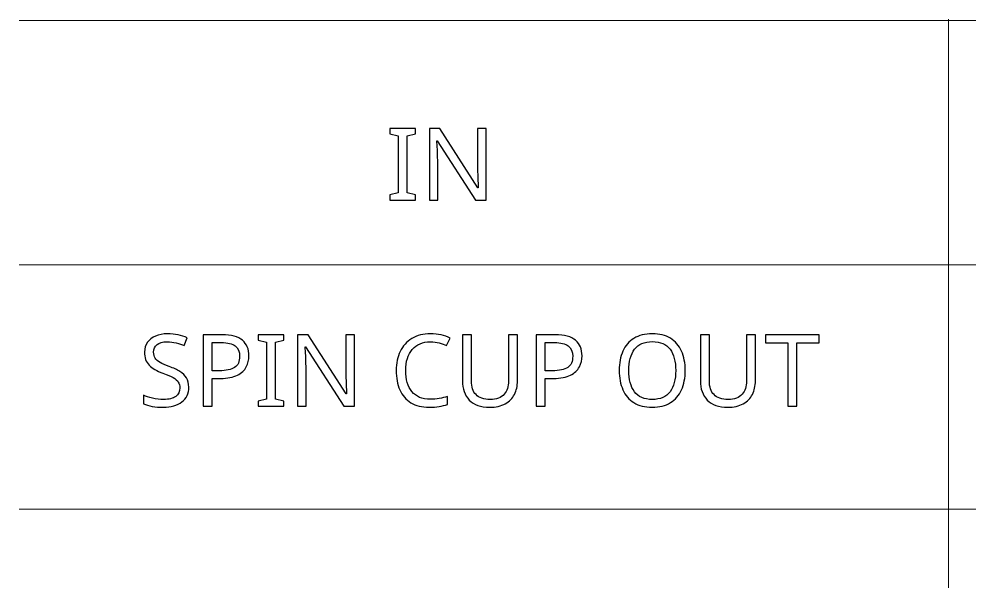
# Model space of a CAD drawing. Header units: inches. Extents: x -6.7 to 20.3, y -5.6 to 12.6.
# Drawn here: x -3.167 to -1.056, y -4.077 to -2.826 of the extents above; entities that cross this region are included whole.
import ezdxf

# ---------------------------------------------------------------- set-up
doc = ezdxf.new("R2010")
doc.units = ezdxf.units.IN
doc.header["$MEASUREMENT"] = 0
doc.layers.add('Layer 1', color=7, linetype='Continuous')

msp = doc.modelspace()

# ---------------------------------------------------------------- linework, layer by layer
at = {"layer": 'Layer 1', "color": 250, "lineweight": 18}
for points, knots in [([(-1.104, -5.4162), (-1.104, -5.4162), (-1.104, -5.412), (-1.104, -5.412), (-1.104, -5.412), (-1.104, -4.7665), (-1.104, -4.7665), (-1.104, -4.7665), (-1.104, -4.1209), (-1.104, -4.1209), (-1.104, -4.1209), (-1.104, -3.4754), (-1.104, -3.4754), (-1.104, -3.4754), (-1.104, -2.8298), (-1.104, -2.8298), (-1.104, -2.8298), (-1.104, -2.8257), (-1.104, -2.8257)], [0, 0, 0, 0, 0.166667, 0.166667, 0.166667, 0.333333, 0.333333, 0.333333, 0.5, 0.5, 0.5, 0.666667, 0.666667, 0.666667, 0.833333, 0.833333, 0.833333, 1, 1, 1, 1]), ([(-3.1672, -2.8292), (-3.1672, -2.8292), (-3.1642, -2.8292), (-3.1642, -2.8292), (-3.1642, -2.8292), (-1.124, -2.8292), (-1.124, -2.8292), (-1.124, -2.8292), (0.9163, -2.8292), (0.9163, -2.8292), (0.9163, -2.8292), (0.9193, -2.8292), (0.9193, -2.8292)], [0, 0, 0, 0, 0.25, 0.25, 0.25, 0.5, 0.5, 0.5, 0.75, 0.75, 0.75, 1, 1, 1, 1]), ([(-3.1672, -3.3719), (-3.1672, -3.3719), (-3.1642, -3.3719), (-3.1642, -3.3719), (-3.1642, -3.3719), (-1.124, -3.3719), (-1.124, -3.3719), (-1.124, -3.3719), (0.9163, -3.3719), (0.9163, -3.3719), (0.9163, -3.3719), (0.9193, -3.3719), (0.9193, -3.3719)], [0, 0, 0, 0, 0.25, 0.25, 0.25, 0.5, 0.5, 0.5, 0.75, 0.75, 0.75, 1, 1, 1, 1]), ([(-3.1672, -3.9145), (-3.1672, -3.9145), (-3.1642, -3.9145), (-3.1642, -3.9145), (-3.1642, -3.9145), (-1.124, -3.9145), (-1.124, -3.9145), (-1.124, -3.9145), (0.9163, -3.9145), (0.9163, -3.9145), (0.9163, -3.9145), (0.9193, -3.9145), (0.9193, -3.9145)], [0, 0, 0, 0, 0.25, 0.25, 0.25, 0.5, 0.5, 0.5, 0.75, 0.75, 0.75, 1, 1, 1, 1])]:
    msp.add_open_spline(points, degree=3, knots=knots, dxfattribs=at)
at = {"layer": 'Layer 1', "color": 250}
for points, knots in [([(-2.287, -3.2279), (-2.287, -3.2279), (-2.3444, -3.2279), (-2.3444, -3.2279), (-2.3444, -3.2279), (-2.3444, -3.2163), (-2.3444, -3.2163), (-2.3444, -3.2163), (-2.3257, -3.2121), (-2.3257, -3.2121), (-2.3257, -3.2121), (-2.3257, -3.0852), (-2.3257, -3.0852), (-2.3257, -3.0852), (-2.3444, -3.0808), (-2.3444, -3.0808), (-2.3444, -3.0808), (-2.3444, -3.0692), (-2.3444, -3.0692), (-2.3444, -3.0692), (-2.287, -3.0692), (-2.287, -3.0692), (-2.287, -3.0692), (-2.287, -3.0808), (-2.287, -3.0808), (-2.287, -3.0808), (-2.3057, -3.0852), (-2.3057, -3.0852), (-2.3057, -3.0852), (-2.3057, -3.2121), (-2.3057, -3.2121), (-2.3057, -3.2121), (-2.287, -3.2163), (-2.287, -3.2163), (-2.287, -3.2163), (-2.287, -3.2279), (-2.287, -3.2279)], [0, 0, 0, 0, 0.083333, 0.083333, 0.083333, 0.166667, 0.166667, 0.166667, 0.25, 0.25, 0.25, 0.333333, 0.333333, 0.333333, 0.416667, 0.416667, 0.416667, 0.5, 0.5, 0.5, 0.583333, 0.583333, 0.583333, 0.666667, 0.666667, 0.666667, 0.75, 0.75, 0.75, 0.833333, 0.833333, 0.833333, 0.916667, 0.916667, 0.916667, 1, 1, 1, 1]), ([(-2.1306, -3.2279), (-2.1306, -3.2279), (-2.1539, -3.2279), (-2.1539, -3.2279), (-2.1539, -3.2279), (-2.2388, -3.0961), (-2.2388, -3.0961), (-2.2388, -3.0961), (-2.2397, -3.0961), (-2.2397, -3.0961), (-2.2394, -3.1013), (-2.239, -3.1077), (-2.2386, -3.1154), (-2.2382, -3.1231), (-2.2379, -3.1311), (-2.2379, -3.1392), (-2.2379, -3.1392), (-2.2379, -3.2279), (-2.2379, -3.2279), (-2.2379, -3.2279), (-2.2564, -3.2279), (-2.2564, -3.2279), (-2.2564, -3.2279), (-2.2564, -3.0692), (-2.2564, -3.0692), (-2.2564, -3.0692), (-2.2333, -3.0692), (-2.2333, -3.0692), (-2.2333, -3.0692), (-2.1486, -3.2006), (-2.1486, -3.2006), (-2.1486, -3.2006), (-2.1477, -3.2006), (-2.1477, -3.2006), (-2.1479, -3.1982), (-2.148, -3.1946), (-2.1483, -3.1899), (-2.1485, -3.1851), (-2.1487, -3.18), (-2.1489, -3.1743), (-2.1492, -3.1687), (-2.1493, -3.1635), (-2.1493, -3.1588), (-2.1493, -3.1588), (-2.1493, -3.0692), (-2.1493, -3.0692), (-2.1493, -3.0692), (-2.1306, -3.0692), (-2.1306, -3.0692), (-2.1306, -3.0692), (-2.1306, -3.2279), (-2.1306, -3.2279)], [0, 0, 0, 0, 0.058824, 0.058824, 0.058824, 0.117647, 0.117647, 0.117647, 0.176471, 0.176471, 0.176471, 0.235294, 0.235294, 0.235294, 0.294118, 0.294118, 0.294118, 0.352941, 0.352941, 0.352941, 0.411765, 0.411765, 0.411765, 0.470588, 0.470588, 0.470588, 0.529412, 0.529412, 0.529412, 0.588235, 0.588235, 0.588235, 0.647059, 0.647059, 0.647059, 0.705882, 0.705882, 0.705882, 0.764706, 0.764706, 0.764706, 0.823529, 0.823529, 0.823529, 0.882353, 0.882353, 0.882353, 0.941176, 0.941176, 0.941176, 1, 1, 1, 1]), ([(-1.6884, -3.6065), (-1.6884, -3.623), (-1.6912, -3.6373), (-1.6968, -3.6495), (-1.7023, -3.6617), (-1.7105, -3.6713), (-1.7213, -3.6781), (-1.7321, -3.6849), (-1.7455, -3.6883), (-1.7615, -3.6883), (-1.778, -3.6883), (-1.7917, -3.6849), (-1.8025, -3.6781), (-1.8134, -3.6713), (-1.8215, -3.6617), (-1.8269, -3.6494), (-1.8322, -3.6371), (-1.8349, -3.6227), (-1.8349, -3.6063), (-1.8349, -3.59), (-1.8322, -3.5758), (-1.8269, -3.5636), (-1.8215, -3.5515), (-1.8134, -3.542), (-1.8025, -3.5352), (-1.7917, -3.5284), (-1.7779, -3.525), (-1.7613, -3.525), (-1.7455, -3.525), (-1.7321, -3.5283), (-1.7213, -3.5351), (-1.7105, -3.5418), (-1.7023, -3.5513), (-1.6968, -3.5635), (-1.6912, -3.5758), (-1.6884, -3.5901), (-1.6884, -3.6065)], [0, 0, 0, 0, 0.083333, 0.083333, 0.083333, 0.166667, 0.166667, 0.166667, 0.25, 0.25, 0.25, 0.333333, 0.333333, 0.333333, 0.416667, 0.416667, 0.416667, 0.5, 0.5, 0.5, 0.583333, 0.583333, 0.583333, 0.666667, 0.666667, 0.666667, 0.75, 0.75, 0.75, 0.833333, 0.833333, 0.833333, 0.916667, 0.916667, 0.916667, 1, 1, 1, 1]), ([(-2.7904, -3.6436), (-2.7904, -3.6577), (-2.7955, -3.6687), (-2.8058, -3.6765), (-2.816, -3.6844), (-2.8298, -3.6883), (-2.8471, -3.6883), (-2.856, -3.6883), (-2.8642, -3.6876), (-2.8718, -3.6863), (-2.8793, -3.685), (-2.8856, -3.6831), (-2.8907, -3.6807), (-2.8907, -3.6807), (-2.8907, -3.6616), (-2.8907, -3.6616), (-2.8853, -3.664), (-2.8787, -3.6662), (-2.8708, -3.6681), (-2.8628, -3.67), (-2.8547, -3.671), (-2.8462, -3.671), (-2.8344, -3.671), (-2.8254, -3.6687), (-2.8194, -3.6641), (-2.8134, -3.6595), (-2.8104, -3.6533), (-2.8104, -3.6454), (-2.8104, -3.6402), (-2.8115, -3.6359), (-2.8138, -3.6323), (-2.816, -3.6287), (-2.8198, -3.6255), (-2.8252, -3.6224), (-2.8306, -3.6194), (-2.8381, -3.6162), (-2.8478, -3.6127), (-2.8612, -3.6079), (-2.8714, -3.6019), (-2.8783, -3.5948), (-2.8852, -3.5876), (-2.8887, -3.5779), (-2.8887, -3.5656), (-2.8887, -3.5572), (-2.8865, -3.55), (-2.8822, -3.544), (-2.8779, -3.538), (-2.872, -3.5333), (-2.8643, -3.5301), (-2.8567, -3.5268), (-2.8479, -3.5252), (-2.838, -3.5252), (-2.8292, -3.5252), (-2.8212, -3.526), (-2.814, -3.5276), (-2.8067, -3.5293), (-2.8001, -3.5314), (-2.7942, -3.5341), (-2.7942, -3.5341), (-2.8004, -3.5512), (-2.8004, -3.5512), (-2.8059, -3.5488), (-2.8119, -3.5468), (-2.8183, -3.5452), (-2.8248, -3.5436), (-2.8315, -3.5428), (-2.8384, -3.5428), (-2.8484, -3.5428), (-2.8558, -3.5449), (-2.8609, -3.5491), (-2.8659, -3.5533), (-2.8684, -3.5589), (-2.8684, -3.5659), (-2.8684, -3.5712), (-2.8673, -3.5756), (-2.8651, -3.5792), (-2.8629, -3.5828), (-2.8592, -3.5859), (-2.8542, -3.5888), (-2.8492, -3.5916), (-2.8424, -3.5946), (-2.8338, -3.5979), (-2.8244, -3.6013), (-2.8165, -3.6049), (-2.8101, -3.6089), (-2.8037, -3.6128), (-2.7988, -3.6175), (-2.7954, -3.623), (-2.7921, -3.6285), (-2.7904, -3.6353), (-2.7904, -3.6436)], [0, 0, 0, 0, 0.033333, 0.033333, 0.033333, 0.066667, 0.066667, 0.066667, 0.1, 0.1, 0.1, 0.133333, 0.133333, 0.133333, 0.166667, 0.166667, 0.166667, 0.2, 0.2, 0.2, 0.233333, 0.233333, 0.233333, 0.266667, 0.266667, 0.266667, 0.3, 0.3, 0.3, 0.333333, 0.333333, 0.333333, 0.366667, 0.366667, 0.366667, 0.4, 0.4, 0.4, 0.433333, 0.433333, 0.433333, 0.466667, 0.466667, 0.466667, 0.5, 0.5, 0.5, 0.533333, 0.533333, 0.533333, 0.566667, 0.566667, 0.566667, 0.6, 0.6, 0.6, 0.633333, 0.633333, 0.633333, 0.666667, 0.666667, 0.666667, 0.7, 0.7, 0.7, 0.733333, 0.733333, 0.733333, 0.766667, 0.766667, 0.766667, 0.8, 0.8, 0.8, 0.833333, 0.833333, 0.833333, 0.866667, 0.866667, 0.866667, 0.9, 0.9, 0.9, 0.933333, 0.933333, 0.933333, 0.966667, 0.966667, 0.966667, 1, 1, 1, 1]), ([(-2.7164, -3.5274), (-2.6957, -3.5274), (-2.6806, -3.5315), (-2.6711, -3.5396), (-2.6616, -3.5478), (-2.6569, -3.5593), (-2.6569, -3.5741), (-2.6569, -3.5828), (-2.6588, -3.591), (-2.6628, -3.5986), (-2.6667, -3.6063), (-2.6733, -3.6125), (-2.6825, -3.6172), (-2.6918, -3.6219), (-2.7044, -3.6243), (-2.7202, -3.6243), (-2.7202, -3.6243), (-2.7384, -3.6243), (-2.7384, -3.6243), (-2.7384, -3.6243), (-2.7384, -3.6861), (-2.7384, -3.6861), (-2.7384, -3.6861), (-2.7584, -3.6861), (-2.7584, -3.6861), (-2.7584, -3.6861), (-2.7584, -3.5274), (-2.7584, -3.5274), (-2.7584, -3.5274), (-2.7164, -3.5274), (-2.7164, -3.5274)], [0, 0, 0, 0, 0.1, 0.1, 0.1, 0.2, 0.2, 0.2, 0.3, 0.3, 0.3, 0.4, 0.4, 0.4, 0.5, 0.5, 0.5, 0.6, 0.6, 0.6, 0.7, 0.7, 0.7, 0.8, 0.8, 0.8, 0.9, 0.9, 0.9, 1, 1, 1, 1]), ([(-2.7182, -3.5445), (-2.7182, -3.5445), (-2.7384, -3.5445), (-2.7384, -3.5445), (-2.7384, -3.5445), (-2.7384, -3.6072), (-2.7384, -3.6072), (-2.7384, -3.6072), (-2.7224, -3.6072), (-2.7224, -3.6072), (-2.7073, -3.6072), (-2.6961, -3.6047), (-2.6887, -3.5999), (-2.6812, -3.595), (-2.6775, -3.5867), (-2.6775, -3.575), (-2.6775, -3.5648), (-2.6808, -3.5571), (-2.6873, -3.5521), (-2.6938, -3.547), (-2.7041, -3.5445), (-2.7182, -3.5445)], [0, 0, 0, 0, 0.142857, 0.142857, 0.142857, 0.285714, 0.285714, 0.285714, 0.428571, 0.428571, 0.428571, 0.571429, 0.571429, 0.571429, 0.714286, 0.714286, 0.714286, 0.857143, 0.857143, 0.857143, 1, 1, 1, 1]), ([(-2.5793, -3.6861), (-2.5793, -3.6861), (-2.6367, -3.6861), (-2.6367, -3.6861), (-2.6367, -3.6861), (-2.6367, -3.6745), (-2.6367, -3.6745), (-2.6367, -3.6745), (-2.618, -3.6703), (-2.618, -3.6703), (-2.618, -3.6703), (-2.618, -3.5434), (-2.618, -3.5434), (-2.618, -3.5434), (-2.6367, -3.539), (-2.6367, -3.539), (-2.6367, -3.539), (-2.6367, -3.5274), (-2.6367, -3.5274), (-2.6367, -3.5274), (-2.5793, -3.5274), (-2.5793, -3.5274), (-2.5793, -3.5274), (-2.5793, -3.539), (-2.5793, -3.539), (-2.5793, -3.539), (-2.598, -3.5434), (-2.598, -3.5434), (-2.598, -3.5434), (-2.598, -3.6703), (-2.598, -3.6703), (-2.598, -3.6703), (-2.5793, -3.6745), (-2.5793, -3.6745), (-2.5793, -3.6745), (-2.5793, -3.6861), (-2.5793, -3.6861)], [0, 0, 0, 0, 0.083333, 0.083333, 0.083333, 0.166667, 0.166667, 0.166667, 0.25, 0.25, 0.25, 0.333333, 0.333333, 0.333333, 0.416667, 0.416667, 0.416667, 0.5, 0.5, 0.5, 0.583333, 0.583333, 0.583333, 0.666667, 0.666667, 0.666667, 0.75, 0.75, 0.75, 0.833333, 0.833333, 0.833333, 0.916667, 0.916667, 0.916667, 1, 1, 1, 1]), ([(-2.4229, -3.6861), (-2.4229, -3.6861), (-2.4462, -3.6861), (-2.4462, -3.6861), (-2.4462, -3.6861), (-2.5311, -3.5543), (-2.5311, -3.5543), (-2.5311, -3.5543), (-2.532, -3.5543), (-2.532, -3.5543), (-2.5317, -3.5595), (-2.5313, -3.5659), (-2.5309, -3.5736), (-2.5304, -3.5813), (-2.5302, -3.5893), (-2.5302, -3.5974), (-2.5302, -3.5974), (-2.5302, -3.6861), (-2.5302, -3.6861), (-2.5302, -3.6861), (-2.5487, -3.6861), (-2.5487, -3.6861), (-2.5487, -3.6861), (-2.5487, -3.5274), (-2.5487, -3.5274), (-2.5487, -3.5274), (-2.5255, -3.5274), (-2.5255, -3.5274), (-2.5255, -3.5274), (-2.4409, -3.6587), (-2.4409, -3.6587), (-2.4409, -3.6587), (-2.44, -3.6587), (-2.44, -3.6587), (-2.4401, -3.6564), (-2.4403, -3.6528), (-2.4405, -3.6481), (-2.4408, -3.6433), (-2.441, -3.6382), (-2.4412, -3.6325), (-2.4414, -3.6269), (-2.4415, -3.6217), (-2.4415, -3.617), (-2.4415, -3.617), (-2.4415, -3.5274), (-2.4415, -3.5274), (-2.4415, -3.5274), (-2.4229, -3.5274), (-2.4229, -3.5274), (-2.4229, -3.5274), (-2.4229, -3.6861), (-2.4229, -3.6861)], [0, 0, 0, 0, 0.058824, 0.058824, 0.058824, 0.117647, 0.117647, 0.117647, 0.176471, 0.176471, 0.176471, 0.235294, 0.235294, 0.235294, 0.294118, 0.294118, 0.294118, 0.352941, 0.352941, 0.352941, 0.411765, 0.411765, 0.411765, 0.470588, 0.470588, 0.470588, 0.529412, 0.529412, 0.529412, 0.588235, 0.588235, 0.588235, 0.647059, 0.647059, 0.647059, 0.705882, 0.705882, 0.705882, 0.764706, 0.764706, 0.764706, 0.823529, 0.823529, 0.823529, 0.882353, 0.882353, 0.882353, 0.941176, 0.941176, 0.941176, 1, 1, 1, 1]), ([(-2.254, -3.5428), (-2.271, -3.5428), (-2.2844, -3.5485), (-2.2942, -3.5599), (-2.304, -3.5713), (-2.3089, -3.5869), (-2.3089, -3.6067), (-2.3089, -3.6265), (-2.3043, -3.642), (-2.2952, -3.6535), (-2.2861, -3.665), (-2.2724, -3.6707), (-2.2542, -3.6707), (-2.2473, -3.6707), (-2.2407, -3.6702), (-2.2344, -3.669), (-2.2282, -3.6678), (-2.2221, -3.6663), (-2.2162, -3.6645), (-2.2162, -3.6645), (-2.2162, -3.6819), (-2.2162, -3.6819), (-2.2221, -3.6841), (-2.2283, -3.6857), (-2.2345, -3.6867), (-2.2408, -3.6878), (-2.2484, -3.6883), (-2.2571, -3.6883), (-2.2733, -3.6883), (-2.2867, -3.685), (-2.2975, -3.6783), (-2.3084, -3.6716), (-2.3165, -3.6622), (-2.3219, -3.6499), (-2.3273, -3.6376), (-2.33, -3.6231), (-2.33, -3.6065), (-2.33, -3.5905), (-2.3271, -3.5764), (-2.3212, -3.5642), (-2.3154, -3.552), (-2.3067, -3.5424), (-2.2953, -3.5355), (-2.2839, -3.5286), (-2.2701, -3.5252), (-2.2538, -3.5252), (-2.237, -3.5252), (-2.2224, -3.5283), (-2.21, -3.5345), (-2.21, -3.5345), (-2.218, -3.5514), (-2.218, -3.5514), (-2.2229, -3.5492), (-2.2283, -3.5472), (-2.2343, -3.5454), (-2.2403, -3.5436), (-2.2469, -3.5428), (-2.254, -3.5428)], [0, 0, 0, 0, 0.052632, 0.052632, 0.052632, 0.105263, 0.105263, 0.105263, 0.157895, 0.157895, 0.157895, 0.210526, 0.210526, 0.210526, 0.263158, 0.263158, 0.263158, 0.315789, 0.315789, 0.315789, 0.368421, 0.368421, 0.368421, 0.421053, 0.421053, 0.421053, 0.473684, 0.473684, 0.473684, 0.526316, 0.526316, 0.526316, 0.578947, 0.578947, 0.578947, 0.631579, 0.631579, 0.631579, 0.684211, 0.684211, 0.684211, 0.736842, 0.736842, 0.736842, 0.789474, 0.789474, 0.789474, 0.842105, 0.842105, 0.842105, 0.894737, 0.894737, 0.894737, 0.947368, 0.947368, 0.947368, 1, 1, 1, 1]), ([(-2.0609, -3.6301), (-2.0609, -3.641), (-2.0631, -3.6509), (-2.0675, -3.6597), (-2.072, -3.6686), (-2.0788, -3.6755), (-2.0879, -3.6806), (-2.097, -3.6857), (-2.1086, -3.6883), (-2.1227, -3.6883), (-2.1424, -3.6883), (-2.1574, -3.6829), (-2.1677, -3.6722), (-2.178, -3.6615), (-2.1831, -3.6473), (-2.1831, -3.6296), (-2.1831, -3.6296), (-2.1831, -3.5274), (-2.1831, -3.5274), (-2.1831, -3.5274), (-2.1631, -3.5274), (-2.1631, -3.5274), (-2.1631, -3.5274), (-2.1631, -3.6303), (-2.1631, -3.6303), (-2.1631, -3.6432), (-2.1597, -3.6532), (-2.1528, -3.6603), (-2.1459, -3.6674), (-2.1355, -3.671), (-2.1215, -3.671), (-2.1072, -3.671), (-2.0968, -3.6672), (-2.0903, -3.6595), (-2.0839, -3.6519), (-2.0807, -3.6421), (-2.0807, -3.6301), (-2.0807, -3.6301), (-2.0807, -3.5274), (-2.0807, -3.5274), (-2.0807, -3.5274), (-2.0609, -3.5274), (-2.0609, -3.5274), (-2.0609, -3.5274), (-2.0609, -3.6301), (-2.0609, -3.6301)], [0, 0, 0, 0, 0.066667, 0.066667, 0.066667, 0.133333, 0.133333, 0.133333, 0.2, 0.2, 0.2, 0.266667, 0.266667, 0.266667, 0.333333, 0.333333, 0.333333, 0.4, 0.4, 0.4, 0.466667, 0.466667, 0.466667, 0.533333, 0.533333, 0.533333, 0.6, 0.6, 0.6, 0.666667, 0.666667, 0.666667, 0.733333, 0.733333, 0.733333, 0.8, 0.8, 0.8, 0.866667, 0.866667, 0.866667, 0.933333, 0.933333, 0.933333, 1, 1, 1, 1]), ([(-1.9771, -3.5274), (-1.9564, -3.5274), (-1.9413, -3.5315), (-1.9318, -3.5396), (-1.9223, -3.5478), (-1.9175, -3.5593), (-1.9175, -3.5741), (-1.9175, -3.5828), (-1.9195, -3.591), (-1.9234, -3.5986), (-1.9274, -3.6063), (-1.934, -3.6125), (-1.9432, -3.6172), (-1.9525, -3.6219), (-1.965, -3.6243), (-1.9809, -3.6243), (-1.9809, -3.6243), (-1.9991, -3.6243), (-1.9991, -3.6243), (-1.9991, -3.6243), (-1.9991, -3.6861), (-1.9991, -3.6861), (-1.9991, -3.6861), (-2.0191, -3.6861), (-2.0191, -3.6861), (-2.0191, -3.6861), (-2.0191, -3.5274), (-2.0191, -3.5274), (-2.0191, -3.5274), (-1.9771, -3.5274), (-1.9771, -3.5274)], [0, 0, 0, 0, 0.1, 0.1, 0.1, 0.2, 0.2, 0.2, 0.3, 0.3, 0.3, 0.4, 0.4, 0.4, 0.5, 0.5, 0.5, 0.6, 0.6, 0.6, 0.7, 0.7, 0.7, 0.8, 0.8, 0.8, 0.9, 0.9, 0.9, 1, 1, 1, 1]), ([(-1.9789, -3.5445), (-1.9789, -3.5445), (-1.9991, -3.5445), (-1.9991, -3.5445), (-1.9991, -3.5445), (-1.9991, -3.6072), (-1.9991, -3.6072), (-1.9991, -3.6072), (-1.9831, -3.6072), (-1.9831, -3.6072), (-1.968, -3.6072), (-1.9567, -3.6047), (-1.9493, -3.5999), (-1.9419, -3.595), (-1.9382, -3.5867), (-1.9382, -3.575), (-1.9382, -3.5648), (-1.9415, -3.5571), (-1.948, -3.5521), (-1.9545, -3.547), (-1.9648, -3.5445), (-1.9789, -3.5445)], [0, 0, 0, 0, 0.142857, 0.142857, 0.142857, 0.285714, 0.285714, 0.285714, 0.428571, 0.428571, 0.428571, 0.571429, 0.571429, 0.571429, 0.714286, 0.714286, 0.714286, 0.857143, 0.857143, 0.857143, 1, 1, 1, 1]), ([(-1.8138, -3.6065), (-1.8138, -3.6265), (-1.8095, -3.6423), (-1.8011, -3.6537), (-1.7927, -3.6652), (-1.7795, -3.671), (-1.7615, -3.671), (-1.7435, -3.671), (-1.7303, -3.6652), (-1.722, -3.6537), (-1.7137, -3.6423), (-1.7095, -3.6265), (-1.7095, -3.6065), (-1.7095, -3.5865), (-1.7137, -3.5709), (-1.722, -3.5595), (-1.7303, -3.5482), (-1.7434, -3.5425), (-1.7613, -3.5425), (-1.7793, -3.5425), (-1.7925, -3.5482), (-1.801, -3.5595), (-1.8095, -3.5709), (-1.8138, -3.5865), (-1.8138, -3.6065)], [0, 0, 0, 0, 0.125, 0.125, 0.125, 0.25, 0.25, 0.25, 0.375, 0.375, 0.375, 0.5, 0.5, 0.5, 0.625, 0.625, 0.625, 0.75, 0.75, 0.75, 0.875, 0.875, 0.875, 1, 1, 1, 1]), ([(-1.5327, -3.6301), (-1.5327, -3.641), (-1.5349, -3.6509), (-1.5393, -3.6597), (-1.5438, -3.6686), (-1.5506, -3.6755), (-1.5597, -3.6806), (-1.5688, -3.6857), (-1.5804, -3.6883), (-1.5944, -3.6883), (-1.6141, -3.6883), (-1.6291, -3.6829), (-1.6394, -3.6722), (-1.6497, -3.6615), (-1.6549, -3.6473), (-1.6549, -3.6296), (-1.6549, -3.6296), (-1.6549, -3.5274), (-1.6549, -3.5274), (-1.6549, -3.5274), (-1.6349, -3.5274), (-1.6349, -3.5274), (-1.6349, -3.5274), (-1.6349, -3.6303), (-1.6349, -3.6303), (-1.6349, -3.6432), (-1.6314, -3.6532), (-1.6245, -3.6603), (-1.6177, -3.6674), (-1.6073, -3.671), (-1.5933, -3.671), (-1.579, -3.671), (-1.5686, -3.6672), (-1.5621, -3.6595), (-1.5557, -3.6519), (-1.5524, -3.6421), (-1.5524, -3.6301), (-1.5524, -3.6301), (-1.5524, -3.5274), (-1.5524, -3.5274), (-1.5524, -3.5274), (-1.5327, -3.5274), (-1.5327, -3.5274), (-1.5327, -3.5274), (-1.5327, -3.6301), (-1.5327, -3.6301)], [0, 0, 0, 0, 0.066667, 0.066667, 0.066667, 0.133333, 0.133333, 0.133333, 0.2, 0.2, 0.2, 0.266667, 0.266667, 0.266667, 0.333333, 0.333333, 0.333333, 0.4, 0.4, 0.4, 0.466667, 0.466667, 0.466667, 0.533333, 0.533333, 0.533333, 0.6, 0.6, 0.6, 0.666667, 0.666667, 0.666667, 0.733333, 0.733333, 0.733333, 0.8, 0.8, 0.8, 0.866667, 0.866667, 0.866667, 0.933333, 0.933333, 0.933333, 1, 1, 1, 1]), ([(-1.4407, -3.6861), (-1.4407, -3.6861), (-1.4607, -3.6861), (-1.4607, -3.6861), (-1.4607, -3.6861), (-1.4607, -3.545), (-1.4607, -3.545), (-1.4607, -3.545), (-1.5102, -3.545), (-1.5102, -3.545), (-1.5102, -3.545), (-1.5102, -3.5274), (-1.5102, -3.5274), (-1.5102, -3.5274), (-1.3913, -3.5274), (-1.3913, -3.5274), (-1.3913, -3.5274), (-1.3913, -3.545), (-1.3913, -3.545), (-1.3913, -3.545), (-1.4407, -3.545), (-1.4407, -3.545), (-1.4407, -3.545), (-1.4407, -3.6861), (-1.4407, -3.6861)], [0, 0, 0, 0, 0.125, 0.125, 0.125, 0.25, 0.25, 0.25, 0.375, 0.375, 0.375, 0.5, 0.5, 0.5, 0.625, 0.625, 0.625, 0.75, 0.75, 0.75, 0.875, 0.875, 0.875, 1, 1, 1, 1])]:
    msp.add_open_spline(points, degree=3, knots=knots, dxfattribs=at)

doc.saveas('drawing.dxf')
